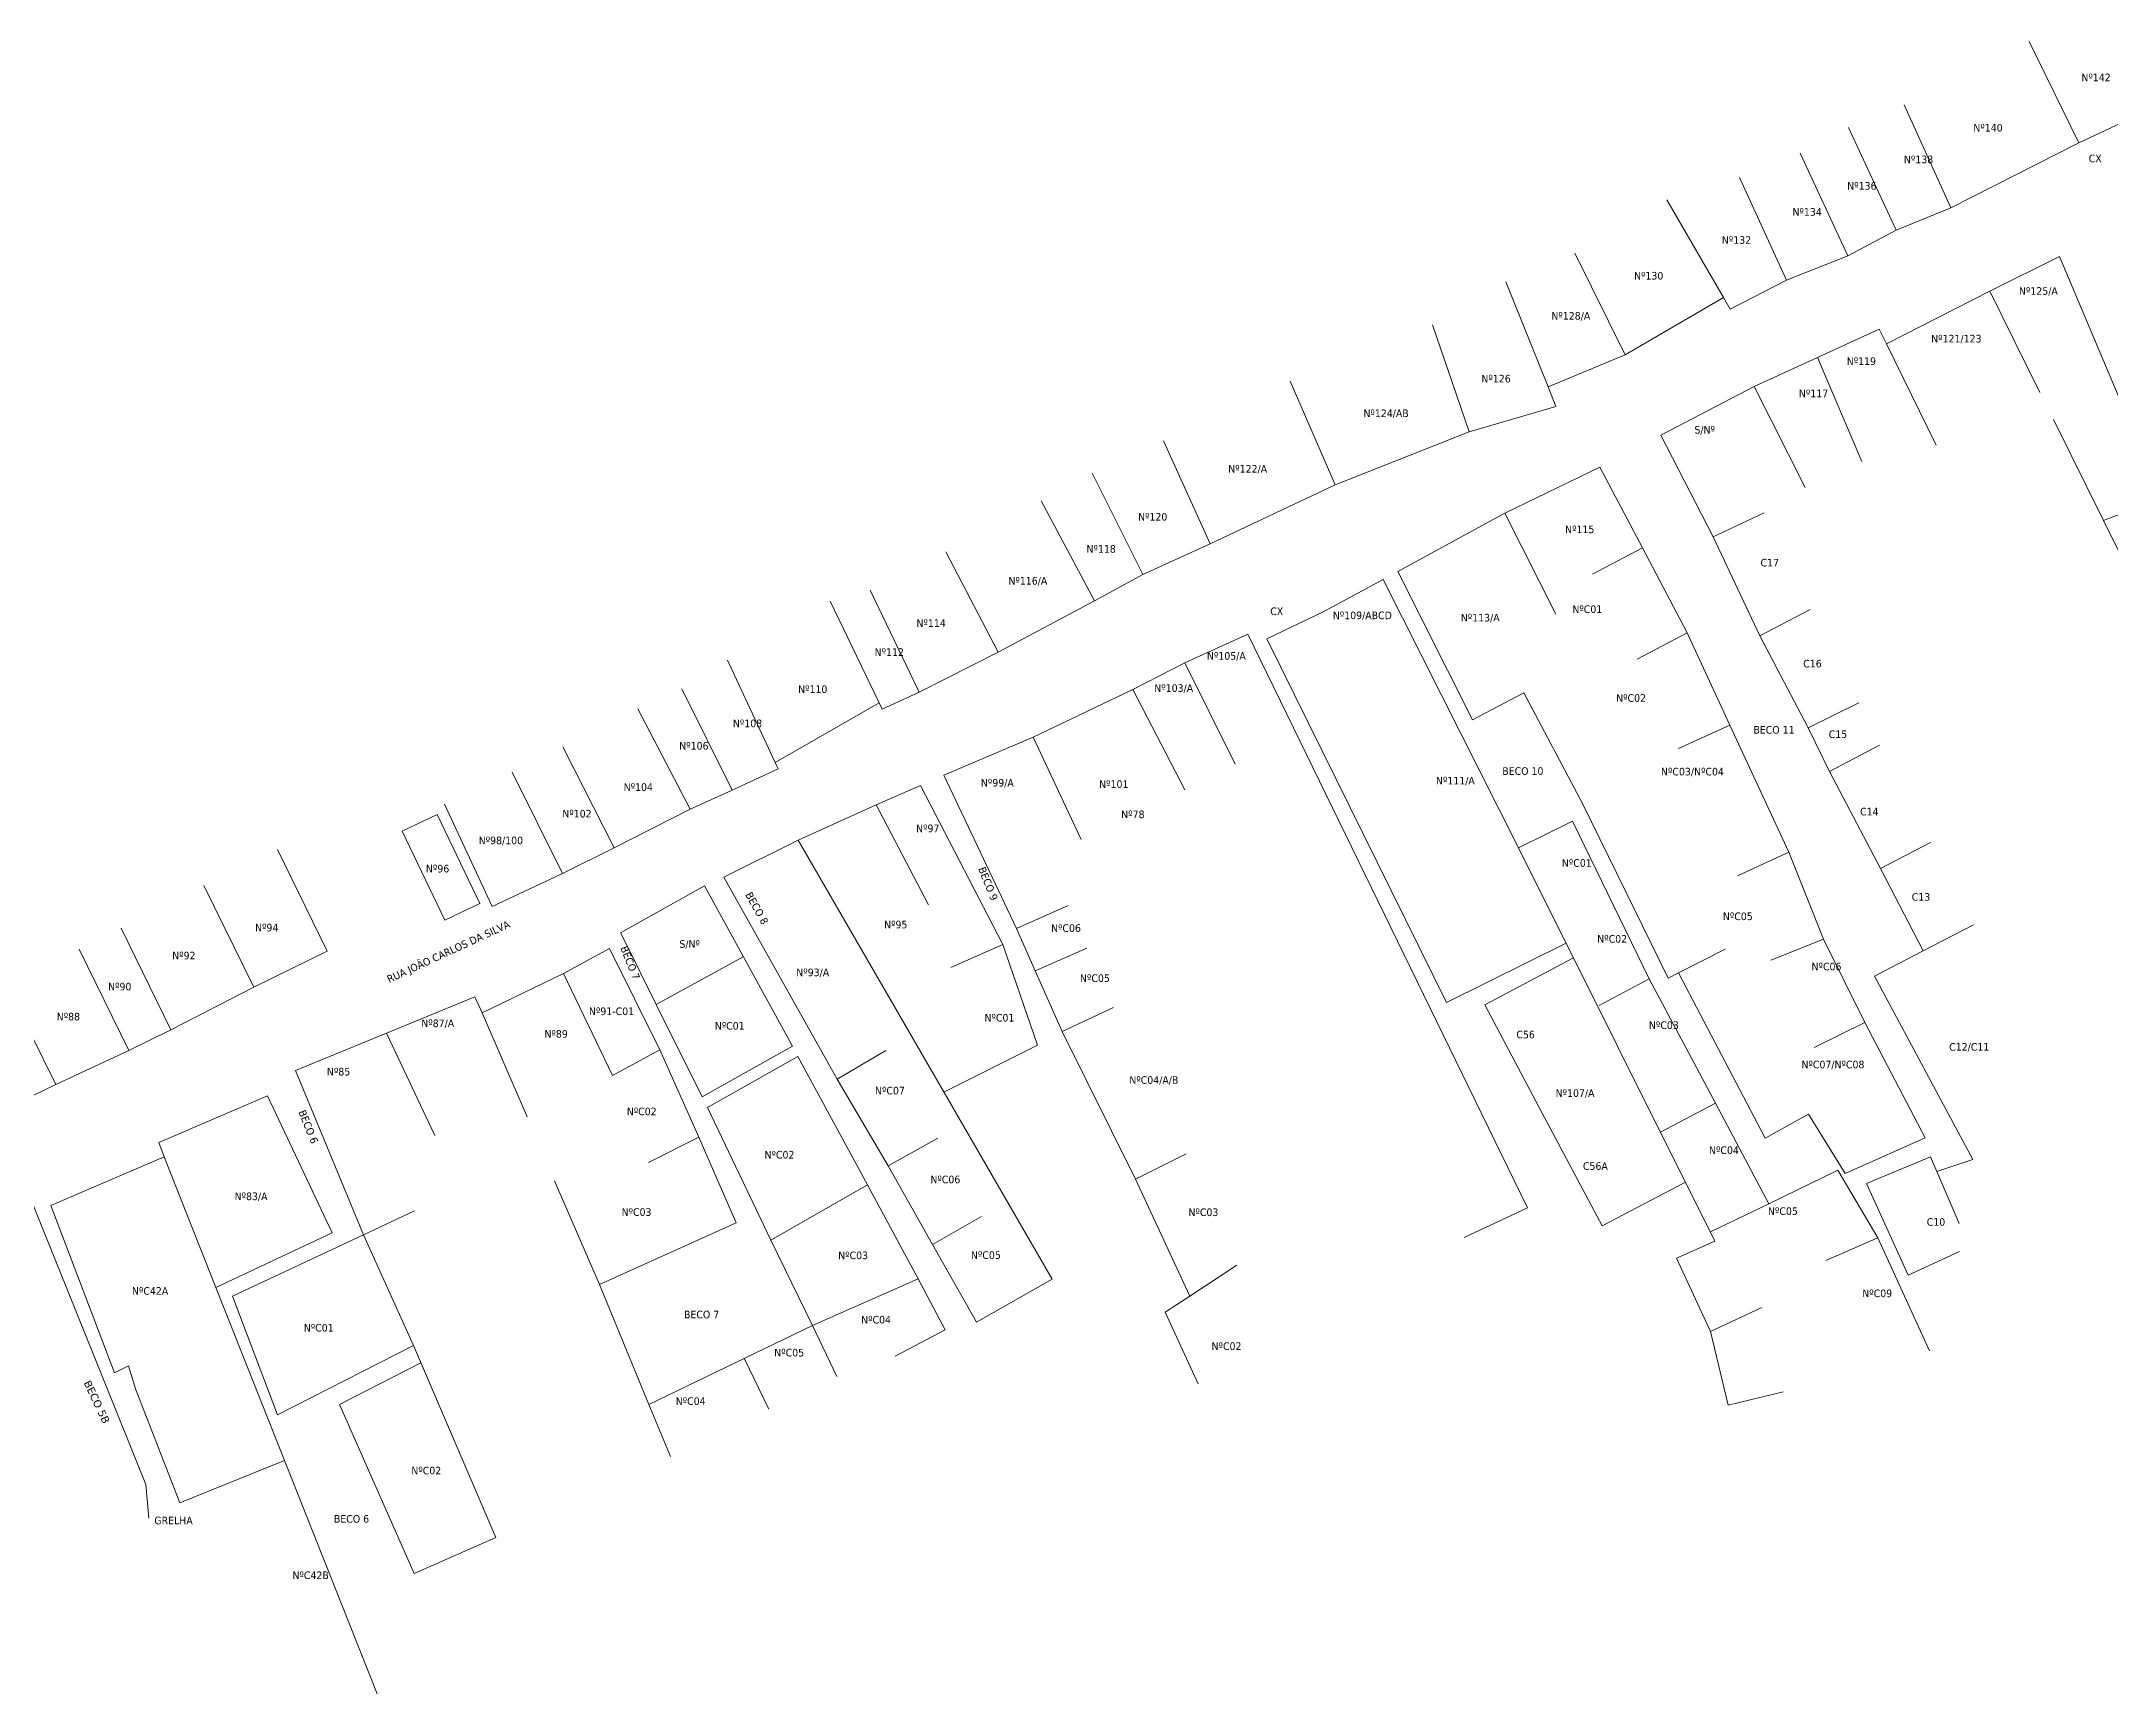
# Model space of a CAD drawing. Header units: metres. Extents: x 359101 to 360669, y 7352318 to 7353133.
# Drawn here: x 359463.7 to 359591.8, y 7352691.8 to 7352794 of the extents above; entities that cross this region are included whole.
import ezdxf
from ezdxf.enums import TextEntityAlignment as Align

# ---------------------------------------------------------------- set-up
doc = ezdxf.new("R2010")
doc.units = ezdxf.units.M
doc.header["$LTSCALE"] = 2.5
doc.layers.add('AVT-LT-CAD-ETIQUETA NUMERO DE CASA', color=252, linetype='Continuous', lineweight=0, true_color=0x858585)
doc.layers.add('AVT-LT-URB-DIVISA TERRENO OU AL PREDIAL', color=251, linetype='Continuous', lineweight=13, true_color=0x5c5c5c)
doc.styles.add('1_0250 R080', font='verdana.ttf', dxfattribs={"width": 0.8, "height": 0.5})
doc.styles.add('1_0250 R200', font='verdana.ttf', dxfattribs={"width": 0.4, "height": 0.4})
doc.styles.get("Standard").update_dxf_attribs({"font": 'arial.ttf'})

msp = doc.modelspace()

# ---------------------------------------------------------------- linework, layer by layer
at = {"layer": 'AVT-LT-URB-DIVISA TERRENO OU AL PREDIAL', "flags": 128}
for points in [[(359589.86, 7352787.74), (359586.79, 7352794.02)], [(359595.1, 7352790.21), (359589.86, 7352787.74), (359581.94, 7352783.72), (359578.56, 7352782.35), (359575.56, 7352780.76), (359571.77, 7352779.24), (359568.28, 7352777.44), (359567.86, 7352778.17), (359561.77, 7352774.63), (359557, 7352772.65), (359557.49, 7352771.43), (359552.11, 7352769.86), (359543.82, 7352766.58), (359536.07, 7352762.92), (359531.9, 7352761.03), (359528.91, 7352759.4), (359522.95, 7352756.21), (359518.06, 7352753.75), (359515.77, 7352752.69), (359515.59, 7352753.08), (359509.15, 7352749.39)], [(359581.94, 7352783.72), (359579.04, 7352790.09)], [(359578.56, 7352782.35), (359575.6, 7352788.69)], [(359575.56, 7352780.76), (359572.61, 7352787.11)], [(359571.77, 7352779.24), (359568.86, 7352785.6)], [(359567.86, 7352778.17), (359564.35, 7352784.22)], [(359561.77, 7352774.63), (359558.66, 7352780.91)], [(359583.31, 7352724.82), (359577.21, 7352736.17), (359580.23, 7352737.74), (359577.58, 7352742.82), (359574.43, 7352748.84), (359573.11, 7352751.54), (359570.12, 7352757.23), (359567.22, 7352763.35), (359563.99, 7352769.66), (359569.77, 7352772.66), (359573.69, 7352774.46), (359577.5, 7352776.22), (359577.95, 7352775.31), (359584.35, 7352778.57), (359588.67, 7352780.7)], [(359588.67, 7352780.7), (359594.99, 7352765.76), (359591.4, 7352764.36)], [(359557, 7352772.65), (359554.38, 7352779.14)], [(359584.35, 7352778.57), (359587.46, 7352772.3)], [(359552.11, 7352769.86), (359549.84, 7352776.48)], [(359573.69, 7352774.46), (359576.43, 7352768.02)], [(359577.95, 7352775.31), (359581.04, 7352769.03)], [(359543.82, 7352766.58), (359541.04, 7352773)], [(359569.77, 7352772.66), (359572.93, 7352766.41)], [(359588.29, 7352770.63), (359591.4, 7352764.36)], [(359536.07, 7352762.92), (359533.18, 7352769.3)], [(359531.9, 7352761.03), (359528.78, 7352767.3)], [(359552.33, 7352752.04), (359547.7, 7352761.22), (359554.33, 7352764.82), (359560.2, 7352767.67), (359562.85, 7352762.68), (359565.62, 7352757.42), (359568.25, 7352751.71), (359571.9, 7352743.84), (359574.05, 7352738.46), (359576.62, 7352733.3), (359580.34, 7352726.15)], [(359528.91, 7352759.4), (359525.61, 7352765.58)], [(359554.33, 7352764.82), (359557.49, 7352758.57)], [(359567.22, 7352763.35), (359570.38, 7352764.84)], [(359605.19, 7352736.45), (359600.95, 7352744.95), (359604.49, 7352746.54), (359602.63, 7352752.03), (359600.26, 7352757.52), (359599.69, 7352757.52), (359595.74, 7352755.59), (359591.4, 7352764.36)], [(359522.95, 7352756.21), (359519.72, 7352762.42)], [(359562.85, 7352762.68), (359559.76, 7352761.04)], [(359539.59, 7352757.05), (359543.12, 7352758.73), (359546.78, 7352760.72)], [(359546.78, 7352760.72), (359555.17, 7352744.11)], [(359515.59, 7352753.08), (359512.54, 7352759.38)], [(359518.06, 7352753.75), (359515.02, 7352760.05)], [(359570.12, 7352757.23), (359573.22, 7352758.85)], [(359535.34, 7352710.92), (359533.29, 7352715.36), (359534.81, 7352716.36), (359531.46, 7352723.6), (359526.92, 7352732.73), (359525.24, 7352736.49), (359524.09, 7352739.12), (359519.59, 7352748.6), (359525.11, 7352750.95), (359531.29, 7352753.91), (359534.51, 7352755.55), (359538.42, 7352757.33), (359555.72, 7352721.83), (359551.8, 7352719.99)], [(359550.72, 7352734.54), (359539.59, 7352757.05), (359550.72, 7352734.54), (359550.72, 7352734.54), (359558.12, 7352738.2)], [(359565.62, 7352757.42), (359562.52, 7352755.79)], [(359506.2, 7352755.73), (359509.15, 7352749.39)], [(359534.51, 7352755.55), (359537.62, 7352749.28)], [(359506.49, 7352747.67), (359503.37, 7352753.94)], [(359531.29, 7352753.91), (359534.5, 7352747.69)], [(359515.59, 7352753.08), (359509.15, 7352749.39), (359509.33, 7352749), (359506.49, 7352747.67), (359503.87, 7352746.5), (359499.17, 7352744.11), (359495.98, 7352742.52), (359491.62, 7352740.47), (359488.67, 7352746.82)], [(359503.87, 7352746.5), (359500.63, 7352752.71)], [(359552.33, 7352752.04), (359555.5, 7352753.71), (359559.16, 7352746.8), (359564.43, 7352736.04), (359565.08, 7352736.37), (359570.45, 7352726.14), (359573.13, 7352727.62), (359575.4, 7352723.95), (359580.34, 7352726.15)], [(359573.11, 7352751.54), (359576.25, 7352753.08)], [(359568.25, 7352751.71), (359565.07, 7352750.25)], [(359499.17, 7352744.11), (359496, 7352750.35)], [(359525.11, 7352750.95), (359528.1, 7352744.62)], [(359574.43, 7352748.84), (359577.53, 7352750.46)], [(359495.98, 7352742.52), (359492.86, 7352748.79)], [(359526.3, 7352717.41), (359521.61, 7352714.75), (359518.88, 7352719.55), (359516.15, 7352724.43), (359512.99, 7352729.78), (359505.97, 7352742.3), (359510.56, 7352744.58), (359515.39, 7352746.77), (359518.14, 7352747.96), (359523.24, 7352738.12), (359525.39, 7352731.9), (359519.59, 7352728.99)], [(359515.39, 7352746.77), (359518.64, 7352740.57)], [(359570.67, 7352722.08), (359567.37, 7352728.31), (359563.26, 7352736), (359558.51, 7352745.75), (359555.17, 7352744.11)], [(359478.33, 7352744), (359481.41, 7352737.72), (359476.86, 7352735.49), (359471.72, 7352732.85), (359469.12, 7352731.56), (359464.6, 7352729.45), (359461.83, 7352728.12), (359459.08, 7352726.97), (359457.09, 7352732.51)], [(359510.56, 7352744.58), (359526.3, 7352717.41)], [(359555.17, 7352744.11), (359567.33, 7352719.77), (359564.95, 7352718.7), (359567.06, 7352714.17), (359570.23, 7352715.65)], [(359571.9, 7352743.84), (359568.73, 7352742.37)], [(359577.58, 7352742.82), (359580.68, 7352744.44)], [(359476.86, 7352735.49), (359473.77, 7352741.77)], [(359504.63, 7352728.69), (359501.78, 7352734.41), (359499.81, 7352738.37), (359499.57, 7352738.85), (359504.76, 7352741.75), (359510.21, 7352731.84), (359504.63, 7352728.69)], [(359524.09, 7352739.12), (359527.29, 7352740.53)], [(359471.72, 7352732.85), (359468.64, 7352739.14)], [(359574.05, 7352738.46), (359570.8, 7352737.16)], [(359580.23, 7352737.74), (359583.34, 7352739.34)], [(359469.12, 7352731.56), (359466.04, 7352737.84)], [(359483.65, 7352720.15), (359479.45, 7352730.32), (359485.07, 7352732.64), (359490.55, 7352734.88), (359491.01, 7352733.89), (359496.03, 7352736.32), (359498.89, 7352737.87), (359502.01, 7352731.6), (359504.41, 7352726.2), (359506.73, 7352720.89), (359498.26, 7352717.08), (359501.32, 7352709.66), (359511.45, 7352714.54), (359508.88, 7352719.83), (359504.96, 7352728.04), (359510.55, 7352731.2), (359514.86, 7352723.24), (359518, 7352717.43), (359519.66, 7352714.28), (359516.57, 7352712.65)], [(359501.78, 7352734.41), (359507.17, 7352737.37)], [(359520.03, 7352736.71), (359523.24, 7352738.12)], [(359525.24, 7352736.49), (359528.44, 7352737.9)], [(359565.51, 7352723.42), (359560.35, 7352720.71), (359556.62, 7352727.72), (359553.09, 7352734.39), (359558.58, 7352737.29)], [(359565.08, 7352736.37), (359567.97, 7352737.83)], [(359496.03, 7352736.32), (359499.08, 7352730.02)], [(359563.26, 7352736), (359560.17, 7352734.35)], [(359464.6, 7352729.45), (359461.51, 7352735.73)], [(359491.01, 7352733.89), (359493.78, 7352727.46)], [(359526.92, 7352732.73), (359530.09, 7352734.22)], [(359485.07, 7352732.64), (359488.06, 7352726.31)], [(359576.62, 7352733.3), (359573.48, 7352731.74)], [(359502.01, 7352731.6), (359499.08, 7352730.02)], [(359512.99, 7352729.78), (359516, 7352731.56)], [(359478.76, 7352706.18), (359472.28, 7352703.56), (359469.53, 7352710.62), (359469.1, 7352712.05), (359468.23, 7352711.62), (359464.29, 7352721.96), (359471.32, 7352724.99), (359470.98, 7352725.87), (359477.71, 7352728.76), (359481.71, 7352720.27)], [(359567.37, 7352728.31), (359563.97, 7352726.5)], [(359504.41, 7352726.2), (359501.29, 7352724.62)], [(359516.15, 7352724.43), (359519.21, 7352726.13)], [(359481.71, 7352720.27), (359474.5, 7352716.89), (359471.32, 7352724.99)], [(359531.46, 7352723.6), (359534.59, 7352725.16)], [(359580.68, 7352724.99), (359576.72, 7352723.32), (359579.3, 7352717.66), (359582.48, 7352719.12)], [(359580.68, 7352724.99), (359581.07, 7352724.07)], [(359581.07, 7352724.07), (359583.31, 7352724.82)], [(359495.48, 7352723.5), (359498.26, 7352717.08)], [(359508.88, 7352719.83), (359514.86, 7352723.24)], [(359580.62, 7352712.97), (359577.41, 7352719.96), (359574.95, 7352724.15), (359570.67, 7352722.08)], [(359581.07, 7352724.07), (359582.45, 7352720.86)], [(359470.37, 7352702.61), (359470.17, 7352704.7), (359463.22, 7352721.95), (359455.51, 7352719.02), (359450.17, 7352716.97), (359454.07, 7352708.05), (359456.46, 7352703.07)], [(359570.67, 7352722.08), (359567.05, 7352720.33)], [(359483.65, 7352720.15), (359486.82, 7352721.63)], [(359518.88, 7352719.55), (359521.92, 7352721.28)], [(359486.74, 7352713.31), (359478.32, 7352709.01), (359475.54, 7352716.35), (359483.65, 7352720.15)], [(359487.21, 7352712.22), (359482.16, 7352709.66), (359486.8, 7352699.18), (359491.85, 7352701.41), (359486.74, 7352713.31), (359483.65, 7352720.15)], [(359577.41, 7352719.96), (359574.2, 7352718.57)], [(359534.81, 7352716.36), (359537.73, 7352718.28)], [(359474.5, 7352716.89), (359484.5, 7352691.75)], [(359511.45, 7352714.54), (359518, 7352717.43)], [(359511.45, 7352714.54), (359512.96, 7352711.39)], [(359571.56, 7352710.44), (359568.16, 7352709.61), (359567.06, 7352714.17)], [(359507.23, 7352712.51), (359508.75, 7352709.36)], [(359501.32, 7352709.66), (359502.66, 7352706.43)]]:
    msp.add_lwpolyline(points, dxfattribs=at)
msp.add_lwpolyline([(359488.68, 7352739.63), (359490.86, 7352740.67), (359488.22, 7352746.18), (359486.04, 7352745.14)], close=True, dxfattribs=at)

# ---------------------------------------------------------------- texts
at = {"layer": 'AVT-LT-CAD-ETIQUETA NUMERO DE CASA', "color": 8, "width": 0.9}
for s, style, p in [('Nº142', '1_0250 R200', (359590.93, 7352791.8, 2.17)), ('Nº140', '1_0250 R200', (359584.24, 7352788.68, 2.17)), ('Nº138', '1_0250 R200', (359579.94, 7352786.72, 2.17)), ('CX', '1_0250 R080', (359590.88, 7352786.78)), ('Nº136', '1_0250 R200', (359576.43, 7352785.08, 2.17)), ('Nº134', '1_0250 R200', (359573.04, 7352783.47, 2.17)), ('Nº132', '1_0250 R200', (359568.67, 7352781.73, 2.17)), ('Nº130', '1_0250 R200', (359563.23, 7352779.52, 2.17)), ('Nº125/A', '1_0250 R200', (359587.36, 7352778.55)), ('Nº128/A', '1_0250 R200', (359558.41, 7352777.01, 2.17)), ('Nº121/123', '1_0250 R200', (359582.28, 7352775.6)), ('Nº119', '1_0250 R200', (359576.4, 7352774.23)), ('Nº126', '1_0250 R200', (359553.78, 7352773.15, 2.17)), ('Nº117', '1_0250 R200', (359573.44, 7352772.24, -992.87)), ('Nº124/AB', '1_0250 R200', (359546.97, 7352770.98)), ('S/Nº', '1_0250 R200', (359566.7, 7352769.96)), ('Nº122/A', '1_0250 R200', (359538.4, 7352767.54)), ('Nº120', '1_0250 R200', (359532.52, 7352764.6)), ('Nº118', '1_0250 R200', (359529.33, 7352762.61)), ('Nº115', '1_0250 R200', (359558.96, 7352763.82)), ('C17', '1_0250 R200', (359570.73, 7352761.76)), ('Nº116/A', '1_0250 R200', (359524.79, 7352760.61)), ('CX', '1_0250 R080', (359540.2, 7352758.75)), ('NºC01', '1_0250 R200', (359559.43, 7352758.88)), ('Nº114', '1_0250 R200', (359518.8, 7352758.02)), ('Nº109/ABCD', '1_0250 R200', (359545.5, 7352758.47)), ('Nº113/A', '1_0250 R200', (359552.8, 7352758.33)), ('Nº112', '1_0250 R200', (359516.21, 7352756.23)), ('Nº105/A', '1_0250 R200', (359537.08, 7352755.96, -992.87)), ('C16', '1_0250 R200', (359573.37, 7352755.51)), ('Nº110', '1_0250 R200', (359511.47, 7352753.93)), ('Nº103/A', '1_0250 R200', (359533.82, 7352753.97, -992.87)), ('NºC02', '1_0250 R200', (359562.14, 7352753.38)), ('Nº108', '1_0250 R200', (359507.43, 7352751.81)), ('BECO 11', '1_0250 R080', (359570.99, 7352751.41)), ('C15', '1_0250 R200', (359574.95, 7352751.14)), ('Nº106', '1_0250 R200', (359504.11, 7352750.42)), ('BECO 10', '1_0250 R080', (359555.44, 7352748.86)), ('NºC03/NºC04', '1_0250 R200', (359565.94, 7352748.8)), ('Nº104', '1_0250 R200', (359500.67, 7352747.87)), ('Nº99/A', '1_0250 R200', (359522.9, 7352748.11)), ('Nº101', '1_0250 R200', (359530.11, 7352748.05, -992.87)), ('Nº111/A', '1_0250 R200', (359551.26, 7352748.24)), ('Nº102', '1_0250 R200', (359496.87, 7352746.22)), ('Nº78', '1_0250 R200', (359531.29, 7352746.18)), ('C14', '1_0250 R200', (359576.89, 7352746.35)), ('Nº97', '1_0250 R200', (359518.59, 7352745.31)), ('Nº98/100', '1_0250 R200', (359492.16, 7352744.54, -992.87)), ('Nº96', '1_0250 R200', (359488.24, 7352742.82, -992.87)), ('NºC01', '1_0250 R200', (359558.78, 7352743.17)), ('C13', '1_0250 R200', (359580.09, 7352741.07)), ('NºC05', '1_0250 R200', (359568.75, 7352739.87)), ('Nº94', '1_0250 R200', (359477.66, 7352739.17)), ('Nº95', '1_0250 R200', (359516.61, 7352739.36)), ('NºC06', '1_0250 R200', (359527.15, 7352739.14)), ('NºC02', '1_0250 R200', (359560.97, 7352738.47)), ('Nº92', '1_0250 R200', (359472.53, 7352737.44)), ('S/Nº', '1_0250 R200', (359503.85, 7352738.13)), ('Nº93/A', '1_0250 R200', (359511.47, 7352736.37)), ('NºC05', '1_0250 R200', (359528.94, 7352736.04)), ('NºC06', '1_0250 R200', (359574.24, 7352736.76)), ('Nº90', '1_0250 R200', (359468.56, 7352735.52)), ('Nº88', '1_0250 R200', (359465.38, 7352733.66)), ('Nº87/A', '1_0250 R200', (359488.25, 7352733.22)), ('Nº91-C01', '1_0250 R200', (359499.01, 7352733.99)), ('NºC01', '1_0250 R200', (359523.03, 7352733.59)), ('NºC03', '1_0250 R200', (359564.17, 7352733.13)), ('Nº89', '1_0250 R200', (359495.58, 7352732.59)), ('NºC01', '1_0250 R200', (359506.33, 7352733.09)), ('C56', '1_0250 R200', (359555.61, 7352732.55)), ('NºC07/NºC08', '1_0250 R200', (359574.64, 7352730.67)), ('C12/C11', '1_0250 R200', (359583.08, 7352731.76)), ('Nº85', '1_0250 R200', (359482.11, 7352730.25)), ('NºC04/A/B', '1_0250 R200', (359532.59, 7352729.71)), ('NºC07', '1_0250 R200', (359516.25, 7352729.08)), ('Nº107/A', '1_0250 R200', (359558.67, 7352728.9, -992.87)), ('NºC02', '1_0250 R200', (359500.88, 7352727.79)), ('NºC02', '1_0250 R200', (359509.41, 7352725.11)), ('C56A', '1_0250 R200', (359559.93, 7352724.41)), ('NºC04', '1_0250 R200', (359567.89, 7352725.39)), ('NºC06', '1_0250 R200', (359519.68, 7352723.58)), ('Nº83/A', '1_0250 R200', (359476.69, 7352722.51)), ('NºC03', '1_0250 R200', (359500.56, 7352721.56)), ('NºC05', '1_0250 R200', (359571.54, 7352721.62)), ('NºC03', '1_0250 R200', (359535.66, 7352721.55)), ('C10', '1_0250 R200', (359581.02, 7352720.95)), ('NºC03', '1_0250 R200', (359513.97, 7352718.88)), ('NºC05', '1_0250 R200', (359522.19, 7352718.9)), ('NºC42A', '1_0250 R200', (359470.44, 7352716.68)), ('NºC09', '1_0250 R200', (359577.38, 7352716.53)), ('BECO 7', '1_0250 R080', (359504.59, 7352715.22)), ('NºC01', '1_0250 R200', (359480.88, 7352714.4)), ('NºC04', '1_0250 R200', (359515.39, 7352714.9)), ('NºC05', '1_0250 R200', (359510.01, 7352712.86)), ('NºC02', '1_0250 R200', (359537.09, 7352713.26)), ('NºC04', '1_0250 R200', (359503.91, 7352709.86)), ('NºC02', '1_0250 R200', (359487.54, 7352705.56)), ('GRELHA', '1_0250 R080', (359471.89, 7352702.47)), ('BECO 6', '1_0250 R080', (359482.91, 7352702.57)), ('NºC42B', '1_0250 R200', (359480.38, 7352699.08))]:
    msp.add_text(s, height=0.47, dxfattribs=dict(at, style=style)).set_placement(p, align=Align.MIDDLE)
for s, rotation, style, p in [('BECO 9', 292, '1_0250 R080', (359522.33, 7352741.89)), ('BECO 8', 299.4059, '1_0250 R080', (359508.01, 7352740.37)), ('RUA JOÃO CARLOS DA SILVA', 24.7677, '1_0250 R200', (359488.91, 7352737.68)), ('BECO 7', 292, '1_0250 R080', (359500.17, 7352736.99)), ('BECO 6', 292, '1_0250 R080', (359480.24, 7352726.84))]:
    msp.add_text(s, height=0.47, rotation=rotation, dxfattribs=dict(at, style=style)).set_placement(p, align=Align.MIDDLE)
at = {"layer": 'AVT-LT-CAD-ETIQUETA NUMERO DE CASA', "insert": (359466.74, 7352711.2), "char_height": 0.47, "width": 3.0464, "attachment_point": 1, "rotation": 295.3007}
msp.add_mtext('{\\fVerdana|b0|i0|c0|p34;BECO 5B}', dxfattribs=at)

doc.saveas('drawing.dxf')
